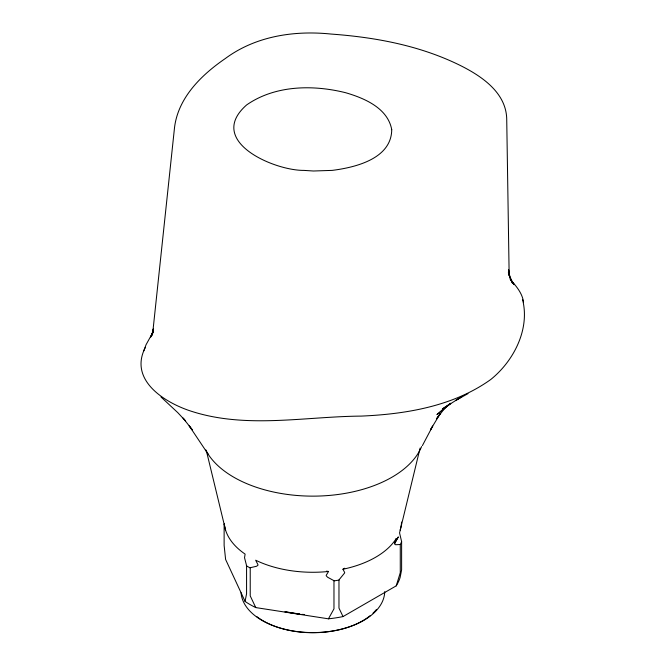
<?xml version="1.0" encoding="UTF-8"?>
<svg xmlns="http://www.w3.org/2000/svg" width="666" height="666" viewBox="0 0 666 666"><rect width="100%" height="100%" fill="white"/><g stroke="black" fill="none" stroke-linecap="round" stroke-linejoin="round"><path stroke-width="1" d="M153.48 328.48L152.805 332.084L174.542 127.414C178.28 97.411 201.607 74.783 225.358 58.508C255.627 36.089 294.222 30.27 330.977 34.049C375.491 37.271 420.421 45.621 460.664 65.659C482.142 76.432 506.651 93.049 506.734 119.855L509.165 275.582L508.541 269.597L509.865 277.68L508.374 272.061L512.537 283.3L510.048 278.063L514.169 284.707L510.206 279.379C516.1 285.972 522.211 292.94 523.551 302.048M152.256 335.04L153.28 329.562L151.765 335.214L153.388 330.444L150.483 337.387L153.571 331.485M255.727 607.575A88.645 51.174 0 0 1 245.055 601.415L246.57 593.781L246.57 565.609L244.53 557.742L245.113 554.104A88.686 51.207 0 0 1 224.3 523.676M420.096 448.101L399.558 532.892L401.615 541.625L401.615 569.796L400.133 577.439A88.645 51.174 0 0 1 396.22 585.855L343.023 616.574A88.645 51.174 0 0 1 328.43 618.822L255.761 607.583L250.225 595.895L250.225 567.723L256.61 566.242L257.925 565.243A1.324 1.049 24.9 0 0 257.917 564.626L255.652 560.198A88.686 51.207 0 0 0 328.546 571.47L326.282 575.199A1.324 1.049 24.9 0 0 326.273 575.824L327.58 577.222L333.974 580.677L333.974 608.849L328.438 618.831M396.228 585.855L400.274 572.685L400.274 544.505L395.604 544.738L394.647 544.097A1.324 0.766 -60 0 1 394.647 543.473L396.303 538.436A88.686 51.199 0 0 1 342.94 569.239L344.605 572.369A1.324 0.766 -60 0 1 344.605 572.985L338.969 579.903L338.969 608.075L343.023 616.574M143.756 350.974L146.054 344.722L152.606 332.917M145.379 347.344C128.105 380.669 166.025 403.521 192.807 411.721C247.411 428.829 305.269 416.516 361.205 416.1C406.202 414.144 453.438 406.243 490.809 379.462C513.702 361.022 530.078 329.295 522.594 299.692M422.402 445.596L432.725 426.032L430.527 429.728L440.268 413.553M440.284 413.436L436.38 418.997L445.546 407.234M441.816 410.647L450.591 403.463L436.938 414.618L445.412 407.184M450.715 403.221L442.465 408.907L462.196 396.37L455.644 400.499L468.007 393.623M342.948 569.239L344.722 568.215M301.831 614.377L304.462 614.502M299.742 614.069L285.498 611.804M326.49 571.153L328.546 571.47M300.075 614.285L284.857 611.854M160.989 396.978L177.822 412.687L185.598 421.029L183.799 418.881M182.617 417.532L192.482 430.053L189.186 425.832L208.275 454.378M245.088 601.423L225.608 559.457L224.126 545.429L224.126 524.3M206.235 450.224L225.524 529.936M401.54 522.069A88.686 51.207 0 0 1 400.158 530.119M421.636 446.528A111.796 64.544 0 0 1 316.034 496.112A111.796 64.544 0 0 1 205.744 450.058M401.631 541.625A91.25 52.664 -0.1 0 1 400.299 544.513M339.061 580.078A91.292 52.98 0.1 0 1 334.049 580.86M249.991 567.865A91.267 52.847 -0.1 0 1 246.328 565.734M384.723 591.649A71.861 41.483 0 0 1 313.828 632.575A71.861 41.483 0 0 1 241.067 592.757M376.515 609.398A70.321 40.593 0 0 1 372.977 613.203M370.229 615.617A70.321 40.593 0 0 1 256.618 616.491M391.733 129.687C391.433 158.783 355.361 167.466 332.168 170.388L313.461 171.004L303.813 170.396C273.959 170.604 205.519 141.034 246.645 104.928C275.058 85.148 312.862 84.59 345.479 92.674C364.26 98.118 387.82 108.042 391.733 129.687M398.235 537.062L394.713 543.24L398.235 537.062"/></g></svg>
